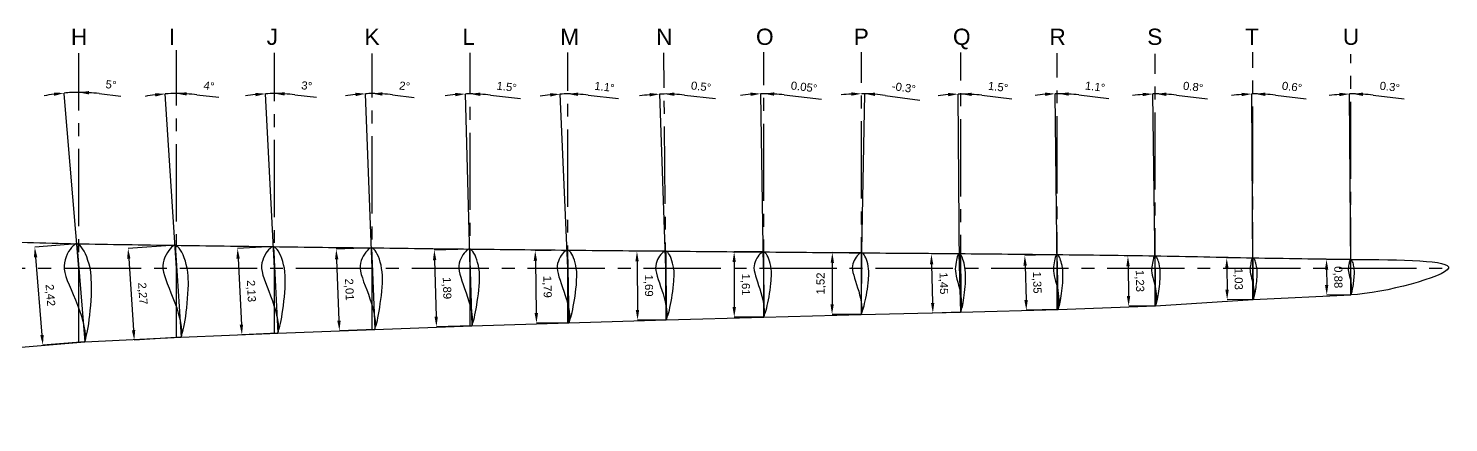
# Model space of a CAD drawing. Header units: millimetres. Extents: x -7 to 119, y -36 to 53.
# Drawn here: x 27.7 to 62.71, y -3.8 to 5.91 of the extents above; entities that cross this region are included whole.
import ezdxf

# ---------------------------------------------------------------- set-up
doc = ezdxf.new("R2010")
doc.units = ezdxf.units.MM
doc.linetypes.add('CENTER2', pattern=[28.575, 19.05, -3.175, 3.175, -3.175])
doc.layers.get('Defpoints').update_dxf_attribs({"true_color": 0xe71d36})
doc.layers.add('图层2', color=7, linetype='Continuous', true_color=0x791e94)
doc.layers.add('标注', color=7, linetype='Continuous', true_color=0x2ec4b6)
doc.styles.get("Standard").update_dxf_attribs({"font": 'arial.ttf'})
doc.dimstyles.new('ISO-25', dxfattribs={"dimtxt": 0.2, "dimasz": 0.25, "dimexe": 0, "dimexo": 0, "dimgap": 0.15, "dimtad": 1, "dimtxsty": 'Standard', "dimcen": 2.5, "dimadec": 0, "dimazin": 0, "dimtfac": 1, "dimtmove": 0, "dimatfit": 3, "dimfxl": 1, "dimarcsym": 0})

# ---------------------------------------------------------------- blocks, each defined once
blk = doc.blocks.new('*D52')
at = {"layer": 'Defpoints', "color": 0, "transparency": 16777216}
for p in [(28.891, 0.603), (28.055, -1.896), (29.09, -1.81)]:
    blk.add_point(p, dxfattribs=at)
at = {"layer": '图层2', "color": 0, "lineweight": -2, "transparency": 16777216}
for p, q in [((28.891, 0.603), (27.856, 0.518)), ((27.877, 0.269), (28.034, -1.646)), ((29.09, -1.81), (28.055, -1.896))]:
    blk.add_line(p, q, dxfattribs=at)
at = {"layer": '图层2', "color": 0, "transparency": 16777216}
for points in [[(27.918, 0.272), (27.835, 0.266), (27.856, 0.518)], [(28.076, -1.643), (27.993, -1.65), (28.055, -1.896)]]:
    blk.add_solid(points, dxfattribs=at)
at = {"layer": '图层2', "color": 0, "transparency": 16777216, "insert": (28.225, -0.667), "char_height": 0.2, "attachment_point": 5, "rotation": 274.7056}
blk.add_mtext('2,42', dxfattribs=at)
blk = doc.blocks.new('*D53')
at = {"layer": 'Defpoints', "color": 0, "transparency": 16777216}
for p in [(31.313, 0.566), (31.464, -1.697), (30.308, -1.775)]:
    blk.add_point(p, dxfattribs=at)
at = {"layer": '图层2', "color": 0, "lineweight": -2, "transparency": 16777216}
for p, q in [((31.313, 0.566), (30.157, 0.488)), ((30.173, 0.239), (30.291, -1.525)), ((31.464, -1.697), (30.308, -1.775))]:
    blk.add_line(p, q, dxfattribs=at)
at = {"layer": '图层2', "color": 0, "transparency": 16777216}
for points in [[(30.215, 0.241), (30.132, 0.236), (30.157, 0.488)], [(30.333, -1.523), (30.25, -1.528), (30.308, -1.775)]]:
    blk.add_solid(points, dxfattribs=at)
at = {"layer": '图层2', "color": 0, "transparency": 16777216, "insert": (30.502, -0.625), "char_height": 0.2, "attachment_point": 5, "rotation": 273.8294}
blk.add_mtext('2,27', dxfattribs=at)
blk = doc.blocks.new('*D54')
at = {"layer": 'Defpoints', "color": 0, "transparency": 16777216}
for p in [(33.74, 0.532), (32.962, -1.641), (33.846, -1.597)]:
    blk.add_point(p, dxfattribs=at)
at = {"layer": '图层2', "color": 0, "lineweight": -2, "transparency": 16777216}
for p, q in [((33.74, 0.532), (32.855, 0.488)), ((32.868, 0.238), (32.949, -1.391)), ((33.846, -1.597), (32.962, -1.641))]:
    blk.add_line(p, q, dxfattribs=at)
at = {"layer": '图层2', "color": 0, "transparency": 16777216}
for points in [[(32.909, 0.24), (32.826, 0.236), (32.855, 0.488)], [(32.991, -1.389), (32.907, -1.394), (32.962, -1.641)]]:
    blk.add_solid(points, dxfattribs=at)
at = {"layer": '图层2', "color": 0, "transparency": 16777216, "insert": (33.178, -0.563), "char_height": 0.2, "attachment_point": 5, "rotation": 272.864}
blk.add_mtext('2,13', dxfattribs=at)
blk = doc.blocks.new('*D55')
at = {"layer": 'Defpoints', "color": 0, "transparency": 16777216}
for p in [(36.157, 0.503), (35.365, -1.541), (36.235, -1.508)]:
    blk.add_point(p, dxfattribs=at)
at = {"layer": '图层2', "color": 0, "lineweight": -2, "transparency": 16777216}
for p, q in [((36.157, 0.503), (35.288, 0.469)), ((35.297, 0.219), (35.355, -1.292)), ((36.235, -1.508), (35.365, -1.541))]:
    blk.add_line(p, q, dxfattribs=at)
at = {"layer": '图层2', "color": 0, "transparency": 16777216}
for points in [[(35.339, 0.221), (35.256, 0.218), (35.288, 0.469)], [(35.397, -1.29), (35.314, -1.293), (35.365, -1.541)]]:
    blk.add_solid(points, dxfattribs=at)
at = {"layer": '图层2', "color": 0, "transparency": 16777216, "insert": (35.596, -0.526), "char_height": 0.2, "attachment_point": 5, "rotation": 272.2092}
blk.add_mtext('2,01', dxfattribs=at)
blk = doc.blocks.new('*D56')
at = {"layer": 'Defpoints', "color": 0, "transparency": 16777216}
for p in [(38.575, 0.473), (37.758, -1.443), (38.627, -1.419)]:
    blk.add_point(p, dxfattribs=at)
at = {"layer": '图层2', "color": 0, "lineweight": -2, "transparency": 16777216}
for p, q in [((38.575, 0.473), (37.705, 0.449)), ((37.712, 0.199), (37.751, -1.193)), ((38.627, -1.419), (37.758, -1.443))]:
    blk.add_line(p, q, dxfattribs=at)
at = {"layer": '图层2', "color": 0, "transparency": 16777216}
for points in [[(37.754, 0.2), (37.671, 0.198), (37.705, 0.449)], [(37.792, -1.192), (37.709, -1.194), (37.758, -1.443)]]:
    blk.add_solid(points, dxfattribs=at)
at = {"layer": '图层2', "color": 0, "transparency": 16777216, "insert": (38.002, -0.49), "char_height": 0.2, "attachment_point": 5, "rotation": 271.575}
blk.add_mtext('1,89', dxfattribs=at)
blk = doc.blocks.new('*D57')
at = {"layer": 'Defpoints', "color": 0, "transparency": 16777216}
for p in [(40.992, 0.447), (40.224, -1.356), (41.024, -1.342)]:
    blk.add_point(p, dxfattribs=at)
at = {"layer": '图层2', "color": 0, "lineweight": -2, "transparency": 16777216}
for p, q in [((40.992, 0.447), (40.192, 0.433)), ((40.197, 0.183), (40.219, -1.106)), ((41.024, -1.342), (40.224, -1.356))]:
    blk.add_line(p, q, dxfattribs=at)
at = {"layer": '图层2', "color": 0, "transparency": 16777216}
for points in [[(40.238, 0.184), (40.155, 0.182), (40.192, 0.433)], [(40.261, -1.106), (40.178, -1.107), (40.224, -1.356)]]:
    blk.add_solid(points, dxfattribs=at)
at = {"layer": '图层2', "color": 0, "transparency": 16777216, "insert": (40.478, -0.457), "char_height": 0.2, "attachment_point": 5, "rotation": 271.0123}
blk.add_mtext('1,79', dxfattribs=at)
blk = doc.blocks.new('*D58')
at = {"layer": 'Defpoints', "color": 0, "transparency": 16777216}
for p in [(43.408, 0.424), (42.715, -1.277), (43.423, -1.271)]:
    blk.add_point(p, dxfattribs=at)
at = {"layer": '图层2', "color": 0, "lineweight": -2, "transparency": 16777216}
for p, q in [((43.408, 0.424), (42.7, 0.417)), ((42.702, 0.167), (42.713, -1.028)), ((43.423, -1.271), (42.715, -1.277))]:
    blk.add_line(p, q, dxfattribs=at)
at = {"layer": '图层2', "color": 0, "transparency": 16777216}
for points in [[(42.744, 0.168), (42.661, 0.167), (42.7, 0.417)], [(42.755, -1.027), (42.671, -1.028), (42.715, -1.277)]]:
    blk.add_solid(points, dxfattribs=at)
at = {"layer": '图层2', "color": 0, "transparency": 16777216, "insert": (42.978, -0.428), "char_height": 0.2, "attachment_point": 5, "rotation": 270.5099}
blk.add_mtext('1,69', dxfattribs=at)
blk = doc.blocks.new('*D59')
at = {"layer": 'Defpoints', "color": 0, "transparency": 16777216}
for p in [(45.823, 0.402), (45.098, -1.206), (45.825, -1.205)]:
    blk.add_point(p, dxfattribs=at)
at = {"layer": '图层2', "color": 0, "lineweight": -2, "transparency": 16777216}
for p, q in [((45.823, 0.402), (45.096, 0.401)), ((45.097, 0.151), (45.098, -0.956)), ((45.825, -1.205), (45.098, -1.206))]:
    blk.add_line(p, q, dxfattribs=at)
at = {"layer": '图层2', "color": 0, "transparency": 16777216}
for points in [[(45.138, 0.151), (45.055, 0.151), (45.096, 0.401)], [(45.14, -0.956), (45.056, -0.956), (45.098, -1.206)]]:
    blk.add_solid(points, dxfattribs=at)
at = {"layer": '图层2', "color": 0, "transparency": 16777216, "insert": (45.367, -0.402), "char_height": 0.2, "attachment_point": 5, "rotation": 270.0587}
blk.add_mtext('1,61', dxfattribs=at)
blk = doc.blocks.new('*D60')
at = {"layer": 'Defpoints', "color": 0, "transparency": 16777216}
for p in [(48.235, 0.38), (47.509, -1.138), (48.228, -1.141)]:
    blk.add_point(p, dxfattribs=at)
at = {"layer": '图层2', "color": 0, "lineweight": -2, "transparency": 16777216}
for p, q in [((48.235, 0.38), (47.516, 0.384)), ((47.515, 0.134), (47.511, -0.888)), ((48.228, -1.141), (47.509, -1.138))]:
    blk.add_line(p, q, dxfattribs=at)
at = {"layer": '图层2', "color": 0, "transparency": 16777216}
for points in [[(47.474, 0.134), (47.557, 0.133), (47.516, 0.384)], [(47.469, -0.888), (47.552, -0.888), (47.509, -1.138)]]:
    blk.add_solid(points, dxfattribs=at)
at = {"layer": '图层2', "color": 0, "transparency": 16777216, "insert": (47.243, -0.376), "char_height": 0.2, "attachment_point": 5, "rotation": 89.7384}
blk.add_mtext('1,52', dxfattribs=at)
blk = doc.blocks.new('*D61')
at = {"layer": 'Defpoints', "color": 0, "transparency": 16777216}
for p in [(50.637, 0.362), (49.995, -1.104), (50.676, -1.086)]:
    blk.add_point(p, dxfattribs=at)
at = {"layer": '图层2', "color": 0, "lineweight": -2, "transparency": 16777216}
for p, q in [((50.637, 0.362), (49.957, 0.344)), ((49.963, 0.094), (49.988, -0.854)), ((50.676, -1.086), (49.995, -1.104))]:
    blk.add_line(p, q, dxfattribs=at)
at = {"layer": '图层2', "color": 0, "transparency": 16777216}
for points in [[(50.005, 0.095), (49.922, 0.093), (49.957, 0.344)], [(50.03, -0.853), (49.947, -0.855), (49.995, -1.104)]]:
    blk.add_solid(points, dxfattribs=at)
at = {"layer": '图层2', "color": 0, "transparency": 16777216, "insert": (50.246, -0.373), "char_height": 0.2, "attachment_point": 5, "rotation": 271.5216}
blk.add_mtext('1,45', dxfattribs=at)
blk = doc.blocks.new('*D62')
at = {"layer": 'Defpoints', "color": 0, "transparency": 16777216}
for p in [(53.048, 0.337), (52.298, -1.036), (53.084, -1.014)]:
    blk.add_point(p, dxfattribs=at)
at = {"layer": '图层2', "color": 0, "lineweight": -2, "transparency": 16777216}
for p, q in [((53.048, 0.337), (52.261, 0.316)), ((52.268, 0.066), (52.291, -0.786)), ((53.084, -1.014), (52.298, -1.036))]:
    blk.add_line(p, q, dxfattribs=at)
at = {"layer": '图层2', "color": 0, "transparency": 16777216}
for points in [[(52.309, 0.067), (52.226, 0.065), (52.261, 0.316)], [(52.333, -0.785), (52.249, -0.787), (52.298, -1.036)]]:
    blk.add_solid(points, dxfattribs=at)
at = {"layer": '图层2', "color": 0, "transparency": 16777216, "insert": (52.549, -0.353), "char_height": 0.2, "attachment_point": 5, "rotation": 271.5504}
blk.add_mtext('1,35', dxfattribs=at)
blk = doc.blocks.new('*D63')
at = {"layer": 'Defpoints', "color": 0, "transparency": 16777216}
for p in [(55.466, 0.308), (54.821, -0.934), (55.485, -0.924)]:
    blk.add_point(p, dxfattribs=at)
at = {"layer": '图层2', "color": 0, "lineweight": -2, "transparency": 16777216}
for p, q in [((55.466, 0.308), (54.802, 0.298)), ((54.806, 0.048), (54.817, -0.684)), ((55.485, -0.924), (54.821, -0.934))]:
    blk.add_line(p, q, dxfattribs=at)
at = {"layer": '图层2', "color": 0, "transparency": 16777216}
for points in [[(54.847, 0.048), (54.764, 0.047), (54.802, 0.298)], [(54.859, -0.684), (54.775, -0.685), (54.821, -0.934)]]:
    blk.add_solid(points, dxfattribs=at)
at = {"layer": '图层2', "color": 0, "transparency": 16777216, "insert": (55.082, -0.314), "char_height": 0.2, "attachment_point": 5, "rotation": 270.8864}
blk.add_mtext('1,23', dxfattribs=at)
blk = doc.blocks.new('*D64')
at = {"layer": 'Defpoints', "color": 0, "transparency": 16777216}
for p in [(57.88, 0.257), (57.249, -0.778), (57.89, -0.772)]:
    blk.add_point(p, dxfattribs=at)
at = {"layer": '图层2', "color": 0, "lineweight": -2, "transparency": 16777216}
for p, q in [((57.88, 0.257), (57.238, 0.25)), ((57.241, 0), (57.247, -0.528)), ((57.89, -0.772), (57.249, -0.778))]:
    blk.add_line(p, q, dxfattribs=at)
at = {"layer": '图层2', "color": 0, "transparency": 16777216}
for points in [[(57.283, 0.001), (57.199, 0), (57.238, 0.25)], [(57.288, -0.528), (57.205, -0.529), (57.249, -0.778)]]:
    blk.add_solid(points, dxfattribs=at)
at = {"layer": '图层2', "color": 0, "transparency": 16777216, "insert": (57.514, -0.261), "char_height": 0.2, "attachment_point": 5, "rotation": 270.6033}
blk.add_mtext('1,03', dxfattribs=at)
blk = doc.blocks.new('*D65')
at = {"layer": 'Defpoints', "color": 0, "transparency": 16777216}
for p in [(60.293, 0.219), (59.703, -0.661), (60.298, -0.657)]:
    blk.add_point(p, dxfattribs=at)
at = {"layer": '图层2', "color": 0, "lineweight": -2, "transparency": 16777216}
for p, q in [((60.293, 0.219), (59.698, 0.215)), ((59.699, -0.035), (59.702, -0.411)), ((60.298, -0.657), (59.703, -0.661))]:
    blk.add_line(p, q, dxfattribs=at)
at = {"layer": '图层2', "color": 0, "transparency": 16777216}
for points in [[(59.741, -0.034), (59.658, -0.035), (59.698, 0.215)], [(59.743, -0.41), (59.66, -0.411), (59.703, -0.661)]]:
    blk.add_solid(points, dxfattribs=at)
at = {"layer": '图层2', "color": 0, "transparency": 16777216, "insert": (59.971, -0.221), "char_height": 0.2, "attachment_point": 5, "rotation": 270.3425}
blk.add_mtext('0,88', dxfattribs=at)
blk = doc.blocks.new('*D74')
at = {"color": 0, "lineweight": -2, "transparency": 16777216}
for p, q in [((28.58, 4.301), (28.579, 4.318)), ((29.44, 4.305), (29.974, 4.243))]:
    blk.add_line(p, q, dxfattribs=at)
for start, end in [(98.1036, 101.4094), (90, 94.7978), (83.3857, 90), (83.3884, 86.6942)]:
    blk.add_arc((28.941, 0), 4.334, start, end, dxfattribs=at)
at = {"color": 0, "transparency": 16777216}
for points in [[(28.326, 4.332), (28.335, 4.249), (28.579, 4.318)], [(29.19, 4.285), (29.192, 4.368), (28.941, 4.334)]]:
    blk.add_solid(points, dxfattribs=at)
at = {"layer": 'Defpoints', "color": 0, "transparency": 16777216}
for p in [(28.941, 5.301), (28.58, 4.301), (28.699, 4.327), (28.941, 0), (28.941, -1.823)]:
    blk.add_point(p, dxfattribs=at)
at = {"color": 0, "transparency": 16777216, "insert": (29.736, 4.524), "char_height": 0.2, "attachment_point": 5, "rotation": 353.3857}
blk.add_mtext('5°', dxfattribs=at)
blk = doc.blocks.new('*D75')
at = {"color": 0, "lineweight": -2, "transparency": 16777216}
blk.add_line((31.852, 4.277), (32.393, 4.214), dxfattribs=at)
for start, end in [(97.0805, 100.4076), (90, 93.7535), (83.3431, 90), (83.3459, 86.673)]:
    blk.add_arc((31.353, 0), 4.306, start, end, dxfattribs=at)
at = {"color": 0, "transparency": 16777216}
for points in [[(30.818, 4.315), (30.826, 4.232), (31.071, 4.297)], [(31.602, 4.257), (31.604, 4.34), (31.353, 4.306)]]:
    blk.add_solid(points, dxfattribs=at)
at = {"layer": 'Defpoints', "color": 0, "transparency": 16777216}
for p in [(31.353, 5.301), (31.071, 4.301), (31.165, 4.302), (31.353, 0), (31.353, -1.703)]:
    blk.add_point(p, dxfattribs=at)
at = {"color": 0, "transparency": 16777216, "insert": (32.152, 4.494), "char_height": 0.2, "attachment_point": 5, "rotation": 353.3431}
blk.add_mtext('4°', dxfattribs=at)
blk = doc.blocks.new('*D76')
at = {"color": 0, "lineweight": -2, "transparency": 16777216}
blk.add_line((34.264, 4.277), (34.797, 4.215), dxfattribs=at)
for start, end in [(96.2559, 99.5825), (90, 92.9293), (83.3439, 90), (83.3467, 86.6734)]:
    blk.add_arc((33.765, 0), 4.306, start, end, dxfattribs=at)
at = {"color": 0, "transparency": 16777216}
for points in [[(33.292, 4.322), (33.299, 4.239), (33.545, 4.301)], [(34.013, 4.258), (34.016, 4.341), (33.765, 4.306)]]:
    blk.add_solid(points, dxfattribs=at)
at = {"layer": 'Defpoints', "color": 0, "transparency": 16777216}
for p in [(33.765, 5.313), (33.545, 4.301), (33.618, 4.304), (33.765, 0), (33.765, -1.6)]:
    blk.add_point(p, dxfattribs=at)
at = {"color": 0, "transparency": 16777216, "insert": (34.56, 4.497), "char_height": 0.2, "attachment_point": 5, "rotation": 353.3439}
blk.add_mtext('3°', dxfattribs=at)
blk = doc.blocks.new('*D77')
at = {"color": 0, "lineweight": -2, "transparency": 16777216}
blk.add_line((36.676, 4.275), (37.212, 4.212), dxfattribs=at)
for start, end in [(95.5377, 98.8662), (90, 92.2092), (83.3402, 90), (83.343, 86.6715)]:
    blk.add_arc((36.176, 0), 4.304, start, end, dxfattribs=at)
at = {"color": 0, "transparency": 16777216}
for points in [[(35.758, 4.326), (35.764, 4.242), (36.01, 4.301)], [(36.425, 4.255), (36.428, 4.338), (36.176, 4.304)]]:
    blk.add_solid(points, dxfattribs=at)
at = {"layer": 'Defpoints', "color": 0, "transparency": 16777216}
for p in [(36.176, 5.297), (36.01, 4.301), (36.066, 4.303), (36.176, 0), (36.176, -1.51)]:
    blk.add_point(p, dxfattribs=at)
at = {"color": 0, "transparency": 16777216, "insert": (36.973, 4.492), "char_height": 0.2, "attachment_point": 5, "rotation": 353.3402}
blk.add_mtext('2°', dxfattribs=at)
blk = doc.blocks.new('*D78')
at = {"color": 0, "lineweight": -2, "transparency": 16777216}
blk.add_line((39.087, 4.267), (39.83, 4.18), dxfattribs=at)
for start, end in [(94.9095, 98.2441), (90, 91.575), (83.328, 90), (83.3308, 86.6654)]:
    blk.add_arc((38.588, 0), 4.296, start, end, dxfattribs=at)
at = {"color": 0, "transparency": 16777216}
for points in [[(38.218, 4.322), (38.223, 4.239), (38.47, 4.295)], [(38.837, 4.247), (38.839, 4.331), (38.588, 4.296)]]:
    blk.add_solid(points, dxfattribs=at)
at = {"layer": 'Defpoints', "color": 0, "transparency": 16777216}
for p in [(38.588, 5.313), (38.47, 4.301), (38.509, 4.295), (38.588, 0), (38.588, -1.421)]:
    blk.add_point(p, dxfattribs=at)
at = {"color": 0, "transparency": 16777216, "insert": (39.488, 4.474), "char_height": 0.2, "attachment_point": 5, "rotation": 353.328}
blk.add_mtext('1.5{\\H0.95833x;°}', dxfattribs=at)
blk = doc.blocks.new('*D79')
at = {"color": 0, "lineweight": -2, "transparency": 16777216}
blk.add_line((41.499, 4.267), (42.241, 4.18), dxfattribs=at)
for start, end in [(95.8825, 99.2176), (90, 92.5475), (83.3271, 90), (83.3299, 86.665)]:
    blk.add_arc((41, 0), 4.296, start, end, dxfattribs=at)
at = {"color": 0, "transparency": 16777216}
for points in [[(40.557, 4.315), (40.563, 4.231), (40.809, 4.291)], [(41.249, 4.247), (41.251, 4.33), (41, 4.296)]]:
    blk.add_solid(points, dxfattribs=at)
at = {"layer": 'Defpoints', "color": 0, "transparency": 16777216}
for p in [(41, 5.321), (40.809, 4.301), (40.873, 4.294), (41, 0), (41, -1.343)]:
    blk.add_point(p, dxfattribs=at)
at = {"color": 0, "transparency": 16777216, "insert": (41.899, 4.472), "char_height": 0.2, "attachment_point": 5, "rotation": 353.3271}
blk.add_mtext('1.1{\\H0.95833x;°}', dxfattribs=at)
blk = doc.blocks.new('*D80')
at = {"color": 0, "lineweight": -2, "transparency": 16777216}
blk.add_line((43.872, 4.27), (44.634, 4.188), dxfattribs=at)
for start, end in [(95.3347, 98.6762), (90.519, 91.9932), (83.8331, 90.519), (83.836, 87.1775)]:
    blk.add_arc((43.411, 0.008), 4.287, start, end, dxfattribs=at)
at = {"color": 0, "transparency": 16777216}
for points in [[(43.01, 4.318), (43.015, 4.235), (43.262, 4.292)], [(43.622, 4.248), (43.623, 4.332), (43.373, 4.295)]]:
    blk.add_solid(points, dxfattribs=at)
at = {"layer": 'Defpoints', "color": 0, "transparency": 16777216}
for p in [(43.363, 5.313), (43.262, 4.301), (43.299, 4.294), (43.412, 0), (43.423, -1.271)]:
    blk.add_point(p, dxfattribs=at)
at = {"color": 0, "transparency": 16777216, "insert": (44.28, 4.48), "char_height": 0.2, "width": 0.44728, "attachment_point": 5, "rotation": 353.8331}
blk.add_mtext('0.5{\\H0.95833x;°}', dxfattribs=at)
blk = doc.blocks.new('*D83')
at = {"color": 0, "lineweight": -2, "transparency": 16777216}
blk.add_line((48.816, 4.262), (49.67, 4.146), dxfattribs=at)
for start, end in [(93.3305, 96.661), (88.8991, 90), (82.2353, 88.8991), (82.2381, 85.5686)]:
    blk.add_arc((48.235, 0), 4.301, start, end, dxfattribs=at)
at = {"color": 0, "transparency": 16777216}
for points in [[(47.984, 4.336), (47.987, 4.253), (48.235, 4.301)], [(48.566, 4.247), (48.57, 4.33), (48.318, 4.301)]]:
    blk.add_solid(points, dxfattribs=at)
at = {"layer": 'Defpoints', "color": 0, "transparency": 16777216}
for p in [(48.235, 5.33), (48.263, 4.301), (48.318, 4.301), (48.235, 0), (48.235, -1.141)]:
    blk.add_point(p, dxfattribs=at)
at = {"color": 0, "transparency": 16777216, "insert": (49.277, 4.454), "char_height": 0.2, "attachment_point": 5, "rotation": 352.2353}
blk.add_mtext('-0.3{\\H0.95833x;°}', dxfattribs=at)
blk = doc.blocks.new('*D84')
at = {"color": 0, "lineweight": -2, "transparency": 16777216}
blk.add_line((46.331, 4.272), (47.247, 4.165), dxfattribs=at)
for start, end in [(94.4314, 97.7619), (90, 91.1009), (83.3362, 90), (83.339, 86.6695)]:
    blk.add_arc((45.832, 0), 4.301, start, end, dxfattribs=at)
at = {"color": 0, "transparency": 16777216}
for points in [[(45.498, 4.33), (45.502, 4.247), (45.75, 4.301)], [(46.081, 4.253), (46.083, 4.336), (45.832, 4.301)]]:
    blk.add_solid(points, dxfattribs=at)
at = {"layer": 'Defpoints', "color": 0, "transparency": 16777216}
for p in [(45.832, 5.431), (45.75, 4.301), (45.777, 4.301), (45.832, 0), (45.832, -1.141)]:
    blk.add_point(p, dxfattribs=at)
at = {"color": 0, "transparency": 16777216, "insert": (46.818, 4.469), "char_height": 0.2, "attachment_point": 5, "rotation": 353.3362}
blk.add_mtext('0.05{\\H0.95833x;°}', dxfattribs=at)
blk = doc.blocks.new('*D85')
at = {"color": 0, "lineweight": -2, "transparency": 16777216}
blk.add_line((51.201, 4.264), (51.944, 4.178), dxfattribs=at)
for start, end in [(94.4314, 97.7619), (90, 91.1009), (83.3362, 90), (83.339, 86.6695)]:
    blk.add_arc((50.702, -0.008), 4.301, start, end, dxfattribs=at)
at = {"color": 0, "transparency": 16777216}
for points in [[(50.368, 4.322), (50.372, 4.239), (50.62, 4.293)], [(50.951, 4.245), (50.953, 4.328), (50.702, 4.293)]]:
    blk.add_solid(points, dxfattribs=at)
at = {"layer": 'Defpoints', "color": 0, "transparency": 16777216}
for p in [(50.702, 5.423), (50.62, 4.293), (50.647, 4.293), (50.702, -0.008), (50.702, -1.149)]:
    blk.add_point(p, dxfattribs=at)
at = {"color": 0, "transparency": 16777216, "insert": (51.602, 4.471), "char_height": 0.2, "attachment_point": 5, "rotation": 353.3362}
blk.add_mtext('1.5{\\H0.95833x;°}', dxfattribs=at)
blk = doc.blocks.new('*D86')
at = {"color": 0, "lineweight": -2, "transparency": 16777216}
blk.add_line((53.593, 4.273), (54.335, 4.186), dxfattribs=at)
for start, end in [(94.4314, 97.7619), (90, 91.1009), (83.3362, 90), (83.339, 86.6695)]:
    blk.add_arc((53.093, 0), 4.301, start, end, dxfattribs=at)
at = {"color": 0, "transparency": 16777216}
for points in [[(52.759, 4.33), (52.763, 4.247), (53.011, 4.301)], [(53.342, 4.253), (53.344, 4.336), (53.093, 4.302)]]:
    blk.add_solid(points, dxfattribs=at)
at = {"layer": 'Defpoints', "color": 0, "transparency": 16777216}
for p in [(53.093, 5.431), (53.011, 4.301), (53.038, 4.301), (53.093, 0), (53.093, -1.141)]:
    blk.add_point(p, dxfattribs=at)
at = {"color": 0, "transparency": 16777216, "insert": (53.993, 4.478), "char_height": 0.2, "attachment_point": 5, "rotation": 353.3362}
blk.add_mtext('1.1{\\H0.95833x;°}', dxfattribs=at)
blk = doc.blocks.new('*D87')
at = {"color": 0, "lineweight": -2, "transparency": 16777216}
blk.add_line((55.999, 4.267), (56.76, 4.178), dxfattribs=at)
for start, end in [(94.4314, 97.7619), (90, 91.1009), (83.3362, 90), (83.339, 86.6695)]:
    blk.add_arc((55.5, -0.005), 4.301, start, end, dxfattribs=at)
at = {"color": 0, "transparency": 16777216}
for points in [[(55.166, 4.325), (55.17, 4.242), (55.418, 4.295)], [(55.749, 4.247), (55.751, 4.331), (55.5, 4.296)]]:
    blk.add_solid(points, dxfattribs=at)
at = {"layer": 'Defpoints', "color": 0, "transparency": 16777216}
for p in [(55.5, 5.426), (55.418, 4.295), (55.445, 4.296), (55.5, -0.005), (55.5, -1.147)]:
    blk.add_point(p, dxfattribs=at)
at = {"color": 0, "transparency": 16777216, "insert": (56.409, 4.473), "char_height": 0.2, "attachment_point": 5, "rotation": 353.3362}
blk.add_mtext('0.8{\\H0.95833x;°}', dxfattribs=at)
blk = doc.blocks.new('*D88')
at = {"color": 0, "lineweight": -2, "transparency": 16777216}
blk.add_line((58.438, 4.267), (59.198, 4.178), dxfattribs=at)
for start, end in [(94.4314, 97.7619), (90, 91.1009), (83.3362, 90), (83.339, 86.6695)]:
    blk.add_arc((57.938, -0.005), 4.301, start, end, dxfattribs=at)
at = {"color": 0, "transparency": 16777216}
for points in [[(57.604, 4.325), (57.608, 4.242), (57.856, 4.295)], [(58.187, 4.247), (58.19, 4.331), (57.938, 4.296)]]:
    blk.add_solid(points, dxfattribs=at)
at = {"layer": 'Defpoints', "color": 0, "transparency": 16777216}
for p in [(57.938, 5.426), (57.856, 4.295), (57.883, 4.296), (57.938, -0.005), (57.938, -1.147)]:
    blk.add_point(p, dxfattribs=at)
at = {"color": 0, "transparency": 16777216, "insert": (58.847, 4.473), "char_height": 0.2, "width": 0.36398, "attachment_point": 5, "rotation": 353.3362}
blk.add_mtext('0.6{\\H0.95833x;°}', dxfattribs=at)
blk = doc.blocks.new('*D89')
at = {"color": 0, "lineweight": -2, "transparency": 16777216}
blk.add_line((60.848, 4.267), (61.608, 4.178), dxfattribs=at)
for start, end in [(94.4314, 97.7619), (90, 91.1009), (83.3362, 90), (83.339, 86.6695)]:
    blk.add_arc((60.348, -0.005), 4.301, start, end, dxfattribs=at)
at = {"color": 0, "transparency": 16777216}
for points in [[(60.014, 4.325), (60.018, 4.242), (60.266, 4.295)], [(60.597, 4.247), (60.599, 4.331), (60.348, 4.296)]]:
    blk.add_solid(points, dxfattribs=at)
at = {"layer": 'Defpoints', "color": 0, "transparency": 16777216}
for p in [(60.348, 5.426), (60.266, 4.295), (60.293, 4.296), (60.348, -0.005), (60.348, -1.147)]:
    blk.add_point(p, dxfattribs=at)
at = {"color": 0, "transparency": 16777216, "insert": (61.257, 4.473), "char_height": 0.2, "attachment_point": 5, "rotation": 353.3362}
blk.add_mtext('0.3{\\H0.95833x;°}', dxfattribs=at)

msp = doc.modelspace()

# ---------------------------------------------------------------- linework, layer by layer
for p, q in [((28.941, 0), (28.58, 4.301)), ((31.353, 0), (31.071, 4.301)), ((33.765, 0), (33.545, 4.301)), ((36.176, 0), (36.01, 4.301)), ((38.588, 0), (38.47, 4.301)), ((41, 0), (40.809, 4.301)), ((43.412, 0), (43.262, 4.301)), ((45.823, 0), (45.75, 4.301)), ((48.235, 0), (48.318, 4.301)), ((50.647, 0), (50.62, 4.293)), ((53.059, 0), (53.011, 4.301)), ((55.47, 0), (55.418, 4.295)), ((57.882, 0), (57.856, 4.295)), ((60.294, 0), (60.266, 4.295))]:
    msp.add_line(p, q)
at = {"linetype": 'CENTER2', "ltscale": 0.1}
msp.add_line((0, 0), (62.706, 0), dxfattribs=at)
for points in [[(28.891, 0.603), (29.09, -1.81), (29.092, -1.801), (29.099, -1.774), (29.111, -1.733), (29.127, -1.68), (29.143, -1.617), (29.159, -1.544), (29.173, -1.461), (29.187, -1.367), (29.2, -1.264), (29.212, -1.154), (29.224, -1.038), (29.235, -0.918), (29.244, -0.795), (29.251, -0.672), (29.256, -0.549), (29.258, -0.428), (29.25, -0.2), (29.237, -0.095), (29.218, 0.006), (29.195, 0.103), (29.168, 0.194), (29.138, 0.278), (29.105, 0.354), (29.071, 0.422), (29.036, 0.48), (29.001, 0.528), (28.966, 0.565), (28.932, 0.591), (28.911, 0.601), (28.903, 0.603), (28.901, 0.603), (28.891, 0.603), (28.888, 0.603), (28.881, 0.602), (28.87, 0.598), (28.835, 0.58), (28.799, 0.551), (28.762, 0.512), (28.725, 0.465), (28.69, 0.41), (28.657, 0.349), (28.628, 0.282), (28.604, 0.211), (28.587, 0.137), (28.579, 0.06), (28.582, -0.02), (28.597, -0.106), (28.623, -0.2), (28.658, -0.301), (28.701, -0.41), (28.75, -0.526), (28.803, -0.649), (28.857, -0.777), (28.911, -0.91), (28.96, -1.044), (29.005, -1.178), (29.041, -1.308), (29.069, -1.43), (29.088, -1.54), (29.098, -1.636), (29.1, -1.713), (29.097, -1.769), (29.092, -1.801), (29.09, -1.81)], [(31.316, 0.566), (31.464, -1.697), (31.466, -1.689), (31.473, -1.663), (31.485, -1.625), (31.5, -1.576), (31.517, -1.517), (31.533, -1.449), (31.547, -1.371), (31.562, -1.283), (31.576, -1.187), (31.589, -1.084), (31.602, -0.976), (31.614, -0.864), (31.624, -0.749), (31.633, -0.634), (31.639, -0.519), (31.642, -0.406), (31.639, -0.192), (31.629, -0.093), (31.613, 0.002), (31.592, 0.092), (31.568, 0.178), (31.541, 0.257), (31.512, 0.329), (31.481, 0.393), (31.449, 0.448), (31.417, 0.493), (31.385, 0.529), (31.353, 0.553), (31.334, 0.563), (31.327, 0.565), (31.324, 0.565), (31.316, 0.566), (31.313, 0.566), (31.305, 0.564), (31.296, 0.561), (31.263, 0.545), (31.228, 0.518), (31.193, 0.482), (31.158, 0.439), (31.124, 0.388), (31.092, 0.331), (31.064, 0.269), (31.041, 0.203), (31.024, 0.134), (31.014, 0.062), (31.016, -0.013), (31.029, -0.094), (31.052, -0.182), (31.084, -0.278), (31.122, -0.38), (31.166, -0.49), (31.214, -0.606), (31.262, -0.727), (31.31, -0.852), (31.355, -0.978), (31.394, -1.104), (31.426, -1.226), (31.451, -1.341), (31.467, -1.444), (31.474, -1.534), (31.475, -1.607), (31.471, -1.659), (31.466, -1.688), (31.464, -1.697)], [(33.737, 0.532), (33.846, -1.597), (33.848, -1.589), (33.855, -1.565), (33.867, -1.529), (33.882, -1.483), (33.898, -1.428), (33.914, -1.365), (33.929, -1.291), (33.943, -1.209), (33.958, -1.119), (33.972, -1.022), (33.985, -0.921), (33.998, -0.815), (34.009, -0.708), (34.019, -0.599), (34.026, -0.491), (34.031, -0.386), (34.031, -0.185), (34.023, -0.091), (34.009, -0.002), (33.991, 0.084), (33.969, 0.164), (33.945, 0.239), (33.919, 0.307), (33.89, 0.367), (33.861, 0.42), (33.831, 0.463), (33.802, 0.497), (33.773, 0.52), (33.754, 0.529), (33.748, 0.531), (33.746, 0.532), (33.737, 0.532), (33.735, 0.532), (33.728, 0.531), (33.718, 0.528), (33.687, 0.513), (33.655, 0.488), (33.621, 0.455), (33.587, 0.415), (33.555, 0.368), (33.524, 0.315), (33.497, 0.257), (33.474, 0.195), (33.457, 0.13), (33.447, 0.063), (33.448, -0.007), (33.459, -0.084), (33.479, -0.167), (33.508, -0.257), (33.543, -0.354), (33.582, -0.458), (33.625, -0.567), (33.67, -0.682), (33.713, -0.8), (33.753, -0.919), (33.788, -1.038), (33.817, -1.153), (33.838, -1.261), (33.852, -1.359), (33.858, -1.444), (33.858, -1.512), (33.853, -1.561), (33.848, -1.588), (33.846, -1.597)], [(36.157, 0.503), (36.235, -1.508), (36.237, -1.5), (36.243, -1.478), (36.255, -1.444), (36.27, -1.401), (36.286, -1.349), (36.301, -1.29), (36.316, -1.221), (36.331, -1.143), (36.345, -1.058), (36.36, -0.967), (36.374, -0.871), (36.387, -0.772), (36.399, -0.671), (36.409, -0.569), (36.418, -0.467), (36.424, -0.367), (36.425, -0.177), (36.419, -0.089), (36.407, -0.005), (36.391, 0.076), (36.372, 0.152), (36.35, 0.223), (36.325, 0.288), (36.3, 0.345), (36.272, 0.395), (36.245, 0.436), (36.217, 0.468), (36.19, 0.491), (36.173, 0.5), (36.167, 0.502), (36.165, 0.502), (36.157, 0.503), (36.154, 0.502), (36.148, 0.501), (36.139, 0.499), (36.11, 0.485), (36.078, 0.462), (36.046, 0.431), (36.014, 0.394), (35.983, 0.349), (35.953, 0.3), (35.927, 0.246), (35.904, 0.188), (35.888, 0.127), (35.878, 0.063), (35.877, -0.003), (35.887, -0.076), (35.905, -0.155), (35.931, -0.24), (35.963, -0.332), (35.999, -0.43), (36.038, -0.534), (36.079, -0.642), (36.118, -0.754), (36.155, -0.867), (36.187, -0.98), (36.212, -1.089), (36.231, -1.191), (36.243, -1.284), (36.247, -1.363), (36.247, -1.428), (36.242, -1.474), (36.236, -1.5), (36.235, -1.508)], [(38.575, 0.473), (38.627, -1.419), (38.629, -1.412), (38.636, -1.391), (38.647, -1.359), (38.661, -1.319), (38.677, -1.271), (38.692, -1.215), (38.707, -1.15), (38.722, -1.077), (38.736, -0.997), (38.751, -0.912), (38.765, -0.822), (38.778, -0.729), (38.79, -0.633), (38.801, -0.537), (38.81, -0.442), (38.817, -0.348), (38.82, -0.169), (38.815, -0.087), (38.805, -0.007), (38.791, 0.069), (38.773, 0.141), (38.753, 0.208), (38.731, 0.269), (38.708, 0.323), (38.683, 0.37), (38.657, 0.41), (38.631, 0.44), (38.606, 0.462), (38.59, 0.47), (38.584, 0.472), (38.582, 0.472), (38.575, 0.473), (38.573, 0.473), (38.567, 0.472), (38.558, 0.47), (38.53, 0.457), (38.501, 0.436), (38.47, 0.407), (38.44, 0.372), (38.41, 0.331), (38.381, 0.284), (38.356, 0.234), (38.334, 0.179), (38.318, 0.122), (38.308, 0.062), (38.307, 0), (38.315, -0.068), (38.332, -0.143), (38.355, -0.223), (38.384, -0.31), (38.417, -0.403), (38.453, -0.501), (38.49, -0.603), (38.525, -0.709), (38.559, -0.816), (38.587, -0.922), (38.611, -1.025), (38.627, -1.121), (38.637, -1.208), (38.641, -1.283), (38.639, -1.344), (38.634, -1.387), (38.629, -1.412), (38.627, -1.419)], [(40.992, 0.447), (41.024, -1.342), (41.026, -1.335), (41.032, -1.316), (41.043, -1.286), (41.057, -1.248), (41.072, -1.202), (41.087, -1.149), (41.101, -1.088), (41.116, -1.02), (41.131, -0.944), (41.145, -0.864), (41.159, -0.779), (41.173, -0.691), (41.185, -0.601), (41.196, -0.51), (41.206, -0.42), (41.213, -0.331), (41.218, -0.162), (41.214, -0.084), (41.205, -0.008), (41.192, 0.064), (41.176, 0.132), (41.158, 0.195), (41.138, 0.253), (41.116, 0.305), (41.093, 0.349), (41.069, 0.387), (41.045, 0.416), (41.021, 0.436), (41.006, 0.445), (41, 0.446), (40.999, 0.447), (40.992, 0.447), (40.99, 0.447), (40.984, 0.447), (40.976, 0.445), (40.95, 0.433), (40.921, 0.413), (40.892, 0.386), (40.863, 0.353), (40.834, 0.314), (40.807, 0.271), (40.783, 0.223), (40.762, 0.172), (40.745, 0.118), (40.735, 0.061), (40.734, 0.003), (40.741, -0.062), (40.756, -0.132), (40.777, -0.209), (40.804, -0.291), (40.834, -0.379), (40.867, -0.472), (40.901, -0.569), (40.934, -0.67), (40.964, -0.771), (40.991, -0.872), (41.012, -0.969), (41.026, -1.061), (41.035, -1.143), (41.038, -1.214), (41.036, -1.271), (41.03, -1.312), (41.025, -1.335), (41.024, -1.342)], [(43.408, 0.424), (43.423, -1.271), (43.425, -1.265), (43.431, -1.246), (43.442, -1.218), (43.455, -1.182), (43.47, -1.139), (43.485, -1.089), (43.499, -1.031), (43.513, -0.966), (43.528, -0.895), (43.542, -0.819), (43.556, -0.739), (43.57, -0.655), (43.582, -0.57), (43.594, -0.485), (43.603, -0.399), (43.611, -0.315), (43.617, -0.155), (43.614, -0.081), (43.606, -0.01), (43.594, 0.059), (43.58, 0.124), (43.563, 0.184), (43.544, 0.239), (43.524, 0.288), (43.502, 0.33), (43.48, 0.366), (43.458, 0.393), (43.435, 0.413), (43.421, 0.421), (43.416, 0.423), (43.414, 0.423), (43.408, 0.424), (43.406, 0.424), (43.4, 0.423), (43.393, 0.421), (43.368, 0.41), (43.341, 0.392), (43.313, 0.367), (43.285, 0.336), (43.257, 0.299), (43.231, 0.258), (43.208, 0.213), (43.187, 0.165), (43.172, 0.114), (43.162, 0.06), (43.16, 0.005), (43.166, -0.057), (43.18, -0.123), (43.199, -0.196), (43.223, -0.274), (43.252, -0.358), (43.282, -0.446), (43.313, -0.538), (43.344, -0.634), (43.372, -0.73), (43.396, -0.825), (43.415, -0.918), (43.428, -1.004), (43.435, -1.083), (43.437, -1.15), (43.435, -1.204), (43.43, -1.243), (43.425, -1.264), (43.423, -1.271)], [(45.823, 0.402), (45.825, -1.205), (45.826, -1.199), (45.832, -1.182), (45.843, -1.155), (45.856, -1.121), (45.87, -1.08), (45.884, -1.033), (45.898, -0.978), (45.912, -0.917), (45.927, -0.85), (45.941, -0.777), (45.955, -0.701), (45.968, -0.623), (45.981, -0.542), (45.992, -0.461), (46.002, -0.38), (46.01, -0.3), (46.017, -0.149), (46.014, -0.079), (46.007, -0.011), (45.997, 0.054), (45.984, 0.116), (45.968, 0.173), (45.951, 0.225), (45.932, 0.272), (45.912, 0.312), (45.891, 0.346), (45.87, 0.373), (45.849, 0.391), (45.836, 0.399), (45.831, 0.401), (45.829, 0.401), (45.823, 0.402), (45.821, 0.402), (45.816, 0.401), (45.809, 0.399), (45.785, 0.389), (45.759, 0.372), (45.732, 0.348), (45.706, 0.319), (45.679, 0.285), (45.654, 0.246), (45.632, 0.203), (45.612, 0.158), (45.597, 0.11), (45.587, 0.059), (45.585, 0.006), (45.59, -0.052), (45.602, -0.115), (45.62, -0.184), (45.643, -0.258), (45.669, -0.338), (45.697, -0.422), (45.726, -0.51), (45.754, -0.6), (45.78, -0.692), (45.802, -0.782), (45.819, -0.87), (45.831, -0.952), (45.838, -1.027), (45.839, -1.09), (45.837, -1.142), (45.831, -1.178), (45.826, -1.199), (45.825, -1.205)], [(48.238, 0.38), (48.228, -1.141), (48.23, -1.136), (48.236, -1.119), (48.246, -1.094), (48.258, -1.062), (48.272, -1.024), (48.286, -0.979), (48.3, -0.927), (48.313, -0.869), (48.327, -0.805), (48.341, -0.737), (48.355, -0.665), (48.368, -0.591), (48.381, -0.514), (48.392, -0.438), (48.402, -0.361), (48.41, -0.286), (48.417, -0.142), (48.415, -0.076), (48.409, -0.011), (48.4, 0.05), (48.388, 0.109), (48.374, 0.163), (48.357, 0.212), (48.34, 0.257), (48.321, 0.295), (48.302, 0.327), (48.282, 0.352), (48.262, 0.37), (48.249, 0.378), (48.245, 0.379), (48.243, 0.38), (48.238, 0.38), (48.236, 0.38), (48.231, 0.38), (48.224, 0.378), (48.201, 0.369), (48.177, 0.353), (48.151, 0.33), (48.126, 0.303), (48.101, 0.271), (48.077, 0.234), (48.055, 0.194), (48.036, 0.151), (48.021, 0.105), (48.012, 0.058), (48.009, 0.008), (48.014, -0.048), (48.025, -0.108), (48.042, -0.173), (48.062, -0.243), (48.087, -0.319), (48.113, -0.399), (48.14, -0.482), (48.166, -0.568), (48.189, -0.655), (48.21, -0.741), (48.226, -0.824), (48.236, -0.902), (48.242, -0.972), (48.243, -1.033), (48.24, -1.081), (48.235, -1.116), (48.23, -1.135), (48.228, -1.141)], [(50.637, 0.362), (50.676, -1.086), (50.677, -1.081), (50.682, -1.066), (50.69, -1.045), (50.7, -1.016), (50.711, -0.983), (50.721, -0.944), (50.731, -0.898), (50.74, -0.846), (50.75, -0.79), (50.759, -0.728), (50.768, -0.663), (50.776, -0.595), (50.784, -0.525), (50.79, -0.454), (50.795, -0.382), (50.799, -0.311), (50.801, -0.241), (50.801, -0.173), (50.799, -0.107), (50.794, -0.045), (50.786, 0.015), (50.776, 0.071), (50.764, 0.124), (50.751, 0.173), (50.737, 0.217), (50.722, 0.256), (50.706, 0.289), (50.69, 0.316), (50.674, 0.337), (50.659, 0.352), (50.645, 0.36), (50.641, 0.362), (50.637, 0.362), (50.635, 0.362), (50.634, 0.361), (50.633, 0.361), (50.63, 0.359), (50.624, 0.352), (50.614, 0.335), (50.604, 0.31), (50.595, 0.279), (50.586, 0.24), (50.577, 0.196), (50.569, 0.146), (50.56, 0.091), (50.552, 0.037), (50.547, -0.017), (50.549, -0.073), (50.557, -0.133), (50.571, -0.197), (50.589, -0.266), (50.608, -0.341), (50.628, -0.42), (50.647, -0.501), (50.664, -0.584), (50.678, -0.666), (50.688, -0.745), (50.694, -0.82), (50.697, -0.889), (50.695, -0.949), (50.691, -0.999), (50.685, -1.038), (50.68, -1.065), (50.677, -1.08), (50.676, -1.086)], [(53.052, 0.338), (53.08, -1.015), (53.081, -1.01), (53.086, -0.997), (53.093, -0.976), (53.102, -0.95), (53.113, -0.919), (53.123, -0.882), (53.132, -0.84), (53.141, -0.791), (53.151, -0.738), (53.159, -0.681), (53.168, -0.62), (53.176, -0.557), (53.183, -0.492), (53.19, -0.425), (53.195, -0.358), (53.199, -0.291), (53.202, -0.226), (53.202, -0.162), (53.201, -0.101), (53.196, -0.043), (53.189, 0.013), (53.18, 0.066), (53.169, 0.115), (53.157, 0.161), (53.144, 0.202), (53.13, 0.239), (53.115, 0.27), (53.101, 0.295), (53.086, 0.315), (53.072, 0.329), (53.059, 0.337), (53.055, 0.338), (53.052, 0.338), (53.05, 0.338), (53.049, 0.338), (53.048, 0.337), (53.045, 0.335), (53.039, 0.329), (53.03, 0.313), (53.02, 0.29), (53.011, 0.261), (53.003, 0.225), (52.995, 0.183), (52.987, 0.137), (52.978, 0.086), (52.97, 0.035), (52.965, -0.016), (52.967, -0.068), (52.974, -0.123), (52.987, -0.184), (53.003, -0.249), (53.021, -0.318), (53.039, -0.392), (53.056, -0.468), (53.071, -0.546), (53.084, -0.622), (53.093, -0.696), (53.098, -0.766), (53.1, -0.831), (53.099, -0.887), (53.094, -0.934), (53.089, -0.97), (53.084, -0.995), (53.081, -1.01), (53.08, -1.015)], [(55.466, 0.308), (55.485, -0.924), (55.486, -0.92), (55.49, -0.908), (55.497, -0.889), (55.506, -0.865), (55.515, -0.837), (55.524, -0.804), (55.533, -0.765), (55.542, -0.721), (55.55, -0.673), (55.559, -0.621), (55.567, -0.565), (55.575, -0.508), (55.582, -0.448), (55.588, -0.388), (55.593, -0.327), (55.597, -0.266), (55.599, -0.206), (55.6, -0.149), (55.599, -0.093), (55.595, -0.04), (55.589, 0.011), (55.581, 0.059), (55.572, 0.105), (55.561, 0.146), (55.549, 0.184), (55.536, 0.217), (55.523, 0.245), (55.51, 0.269), (55.497, 0.287), (55.484, 0.299), (55.472, 0.306), (55.469, 0.308), (55.466, 0.308), (55.464, 0.308), (55.463, 0.307), (55.462, 0.307), (55.46, 0.305), (55.455, 0.3), (55.446, 0.285), (55.437, 0.264), (55.429, 0.237), (55.421, 0.205), (55.413, 0.167), (55.406, 0.125), (55.398, 0.079), (55.39, 0.032), (55.385, -0.014), (55.386, -0.061), (55.393, -0.112), (55.404, -0.167), (55.418, -0.226), (55.434, -0.29), (55.451, -0.357), (55.466, -0.426), (55.479, -0.497), (55.49, -0.567), (55.498, -0.634), (55.503, -0.698), (55.504, -0.756), (55.502, -0.808), (55.498, -0.851), (55.493, -0.883), (55.489, -0.906), (55.486, -0.92), (55.485, -0.924)], [(57.88, 0.257), (57.89, -0.772), (57.891, -0.768), (57.895, -0.758), (57.901, -0.743), (57.908, -0.723), (57.916, -0.699), (57.924, -0.671), (57.931, -0.639), (57.939, -0.603), (57.946, -0.562), (57.954, -0.519), (57.961, -0.473), (57.967, -0.424), (57.973, -0.375), (57.979, -0.324), (57.983, -0.273), (57.987, -0.223), (57.989, -0.173), (57.99, -0.125), (57.989, -0.078), (57.986, -0.034), (57.981, 0.009), (57.975, 0.049), (57.967, 0.087), (57.958, 0.122), (57.949, 0.153), (57.938, 0.181), (57.928, 0.205), (57.917, 0.224), (57.906, 0.239), (57.895, 0.25), (57.885, 0.256), (57.882, 0.257), (57.88, 0.257), (57.878, 0.257), (57.877, 0.257), (57.876, 0.256), (57.875, 0.255), (57.87, 0.25), (57.863, 0.238), (57.855, 0.221), (57.848, 0.199), (57.842, 0.171), (57.835, 0.14), (57.829, 0.104), (57.822, 0.066), (57.815, 0.027), (57.811, -0.011), (57.812, -0.051), (57.817, -0.093), (57.826, -0.139), (57.838, -0.189), (57.851, -0.242), (57.864, -0.298), (57.877, -0.356), (57.888, -0.415), (57.896, -0.473), (57.903, -0.53), (57.906, -0.583), (57.907, -0.632), (57.906, -0.675), (57.902, -0.711), (57.898, -0.738), (57.894, -0.757), (57.891, -0.768), (57.89, -0.772)], [(60.293, 0.219), (60.298, -0.657), (60.299, -0.654), (60.302, -0.645), (60.307, -0.632), (60.313, -0.615), (60.32, -0.595), (60.327, -0.572), (60.333, -0.544), (60.34, -0.513), (60.346, -0.479), (60.353, -0.442), (60.359, -0.403), (60.365, -0.362), (60.37, -0.319), (60.375, -0.276), (60.379, -0.233), (60.382, -0.19), (60.384, -0.148), (60.385, -0.106), (60.385, -0.067), (60.383, -0.029), (60.378, 0.007), (60.373, 0.041), (60.367, 0.074), (60.359, 0.103), (60.351, 0.13), (60.342, 0.154), (60.333, 0.174), (60.324, 0.191), (60.315, 0.204), (60.306, 0.213), (60.297, 0.218), (60.295, 0.219), (60.293, 0.219), (60.291, 0.219), (60.291, 0.219), (60.29, 0.218), (60.289, 0.217), (60.285, 0.213), (60.278, 0.203), (60.272, 0.188), (60.266, 0.169), (60.26, 0.146), (60.254, 0.119), (60.249, 0.089), (60.243, 0.056), (60.237, 0.024), (60.233, -0.009), (60.234, -0.043), (60.238, -0.079), (60.246, -0.118), (60.255, -0.16), (60.266, -0.206), (60.277, -0.254), (60.288, -0.303), (60.297, -0.353), (60.304, -0.403), (60.309, -0.451), (60.312, -0.496), (60.313, -0.538), (60.311, -0.575), (60.308, -0.605), (60.304, -0.628), (60.301, -0.644), (60.299, -0.654), (60.298, -0.657)], [(12.059, -3.805), (15.345, -3.457), (17.517, -3.199), (19.743, -2.879), (22.011, -2.507), (24.397, -2.232), (26.734, -2.013), (29.09, -1.81), (31.464, -1.697), (33.846, -1.597), (36.235, -1.508), (38.627, -1.419), (41.024, -1.342), (43.423, -1.271), (45.825, -1.205), (48.228, -1.141), (50.676, -1.086), (53.08, -1.015), (55.485, -0.924), (57.89, -0.772), (60.298, -0.657)]]:
    msp.add_lwpolyline(points)
msp.add_open_spline([(11.659, 1.226), (12.499, 1.201), (13.339, 1.177), (14.178, 1.152), (15.009, 1.124), (15.84, 1.095), (16.67, 1.066), (17.495, 1.031), (18.319, 0.995), (19.144, 0.96), (19.964, 0.918), (20.783, 0.877), (21.603, 0.836), (22.41, 0.805), (23.217, 0.774), (24.024, 0.744), (24.836, 0.72), (25.648, 0.695), (26.46, 0.671), (27.27, 0.648), (28.081, 0.626), (28.891, 0.603), (29.699, 0.591), (30.507, 0.578), (31.315, 0.566), (32.122, 0.555), (32.929, 0.543), (33.737, 0.532), (34.543, 0.522), (35.35, 0.512), (36.156, 0.503), (36.962, 0.493), (37.768, 0.483), (38.574, 0.473), (39.379, 0.464), (40.184, 0.456), (40.989, 0.447), (41.795, 0.439), (42.601, 0.431), (43.407, 0.424), (44.212, 0.416), (45.016, 0.409), (45.82, 0.402), (46.626, 0.395), (47.431, 0.387), (48.237, 0.38), (49.037, 0.374), (49.837, 0.368), (50.637, 0.362), (51.441, 0.354), (52.246, 0.346), (53.051, 0.338), (53.856, 0.328), (54.66, 0.318), (55.465, 0.308), (56.27, 0.291), (57.074, 0.274), (57.879, 0.257), (58.683, 0.244), (59.488, 0.232), (60.292, 0.219), (61.539, 0.21), (64.065, 0.191), (61.127, -0.618), (60.295, -0.657), (60.293, -0.657)], degree=3, knots=[0, 0, 0, 0, 1, 1, 1, 2, 2, 2, 3, 3, 3, 4, 4, 4, 5, 5, 5, 6, 6, 6, 7, 7, 7, 8, 8, 8, 9, 9, 9, 10, 10, 10, 11, 11, 11, 12, 12, 12, 13, 13, 13, 14, 14, 14, 15, 15, 15, 16, 16, 16, 17, 17, 17, 18, 18, 18, 19, 19, 19, 20, 20, 20, 22.422986, 24.918841, 24.922773, 24.922773, 24.922773, 24.922773])
at = {"layer": '标注', "linetype": 'CENTER2', "ltscale": 0.1}
for p, q in [((28.941, -1.823), (28.941, 5.301)), ((31.353, -1.703), (31.353, 5.379)), ((33.765, -1.6), (33.765, 5.313)), ((36.176, -1.51), (36.176, 5.297)), ((38.588, -1.421), (38.588, 5.313)), ((41, -1.343), (41, 5.321)), ((43.423, -1.271), (43.363, 5.313)), ((45.826, -1.199), (45.826, 5.322)), ((48.235, -1.141), (48.235, 5.33)), ((50.69, -1.085), (50.682, 5.321)), ((53.059, -1.015), (53.059, 5.305)), ((55.47, -0.92), (55.47, 5.288)), ((57.882, -0.772), (57.882, 5.33)), ((60.294, -0.657), (60.294, 5.28))]:
    msp.add_line(p, q, dxfattribs=at)

# ---------------------------------------------------------------- texts
at = {"char_height": 0.4, "attachment_point": 1}
for s, heights, insert in [('H', [0], (28.748, 5.906)), ('I', [0], (31.16, 5.906)), ('J', [0], (33.572, 5.906)), ('K', [0], (35.984, 5.906)), ('L', [0], (38.395, 5.906)), ('M', [0], (40.807, 5.906)), ('N', [0], (43.172, 5.906)), ('O', [0], (45.634, 5.906)), ('P', [0], (48.042, 5.906)), ('Q', [0], (50.489, 5.906)), ('R', [0.414], (52.866, 5.906)), ('S', [0], (55.278, 5.906)), ('T', [0], (57.689, 5.906)), ('U', [0], (60.101, 5.906))]:
    msp.add_mtext_dynamic_manual_height_columns(s, width=4.34283, gutter_width=12.5, heights=heights, dxfattribs=dict(at, insert=insert))

# ---------------------------------------------------------------- dimensions: what is measured, and where the dimension line sits
for base, line1, line2, picture, middle in [((28.699, 4.327), ((28.941, -1.823), (28.941, 5.301)), ((28.941, 0), (28.58, 4.301)), '*D74', (29.736, 4.524)), ((31.165, 4.302), ((31.353, -1.703), (31.353, 5.301)), ((31.353, 0), (31.071, 4.301)), '*D75', (32.152, 4.494)), ((33.618, 4.304), ((33.765, -1.6), (33.765, 5.313)), ((33.765, 0), (33.545, 4.301)), '*D76', (34.56, 4.497)), ((36.066, 4.303), ((36.176, -1.51), (36.176, 5.297)), ((36.176, 0), (36.01, 4.301)), '*D77', (36.973, 4.492))]:
    dim = msp.add_angular_dim_2l(base=base, line1=line1, line2=line2, dimstyle='ISO-25')
    dim.commit()
    dim.dimension.update_dxf_attribs({"geometry": picture, "text_midpoint": middle})
for base, line1, line2, text, picture, middle in [((38.509, 4.295), ((38.588, -1.421), (38.588, 5.313)), ((38.588, 0), (38.47, 4.301)), '1.5{\\H0.95833x;°}', '*D78', (39.488, 4.474)), ((40.873, 4.294), ((41, -1.343), (41, 5.321)), ((41, 0), (40.809, 4.301)), '1.1{\\H0.95833x;°}', '*D79', (41.899, 4.472)), ((43.299, 4.294), ((43.423, -1.271), (43.363, 5.313)), ((43.412, 0), (43.262, 4.301)), '0.5{\\H0.95833x;°}', '*D80', (44.28, 4.48)), ((45.777, 4.301), ((45.832, -1.141), (45.832, 5.431)), ((45.832, 0), (45.75, 4.301)), '0.05{\\H0.95833x;°}', '*D84', (46.818, 4.469)), ((48.263, 4.301), ((48.235, -1.141), (48.235, 5.33)), ((48.235, 0), (48.318, 4.301)), '-0.3{\\H0.95833x;°}', '*D83', (49.277, 4.454)), ((50.647, 4.293), ((50.702, -1.149), (50.702, 5.423)), ((50.702, -0.008), (50.62, 4.293)), '1.5{\\H0.95833x;°}', '*D85', (51.602, 4.471)), ((53.038, 4.301), ((53.093, -1.141), (53.093, 5.431)), ((53.093, 0), (53.011, 4.301)), '1.1{\\H0.95833x;°}', '*D86', (53.993, 4.478)), ((55.445, 4.296), ((55.5, -1.147), (55.5, 5.426)), ((55.5, -0.005), (55.418, 4.295)), '0.8{\\H0.95833x;°}', '*D87', (56.409, 4.473)), ((57.883, 4.296), ((57.938, -1.147), (57.938, 5.426)), ((57.938, -0.005), (57.856, 4.295)), '0.6{\\H0.95833x;°}', '*D88', (58.847, 4.473)), ((60.293, 4.296), ((60.348, -1.147), (60.348, 5.426)), ((60.348, -0.005), (60.266, 4.295)), '0.3{\\H0.95833x;°}', '*D89', (61.257, 4.473))]:
    dim = msp.add_angular_dim_2l(base=base, line1=line1, line2=line2, text=text, dimstyle='ISO-25')
    dim.commit()
    dim.dimension.update_dxf_attribs({"geometry": picture, "text_midpoint": middle})
at = {"layer": '图层2'}
for p1, p2, distance, picture, middle in [((28.891, 0.603), (29.09, -1.81), -1.039, '*D52', (28.225, -0.667)), ((31.313, 0.566), (31.464, -1.697), -1.159, '*D53', (30.502, -0.625)), ((33.74, 0.532), (33.846, -1.597), -0.886, '*D54', (33.178, -0.563)), ((36.157, 0.503), (36.235, -1.508), -0.87, '*D55', (35.596, -0.526)), ((38.575, 0.473), (38.627, -1.419), -0.87, '*D56', (38.002, -0.49)), ((40.992, 0.447), (41.024, -1.342), -0.8, '*D57', (40.478, -0.457)), ((43.4079, 0.4236), (43.423, -1.2712), -0.7078, '*D58', (42.9779, -0.4277)), ((45.823, 0.402), (45.825, -1.205), -0.727, '*D59', (45.367, -0.402)), ((48.235, 0.38), (48.228, -1.141), -0.719, '*D60', (47.243, -0.376)), ((50.637, 0.362), (50.676, -1.086), -0.681, '*D61', (50.246, -0.373)), ((53.048, 0.337), (53.084, -1.014), -0.787, '*D62', (52.549, -0.353)), ((55.466, 0.308), (55.485, -0.924), -0.664, '*D63', (55.082, -0.314)), ((57.88, 0.257), (57.89, -0.772), -0.641, '*D64', (57.514, -0.261)), ((60.293, 0.219), (60.298, -0.657), -0.595, '*D65', (59.971, -0.221))]:
    dim = msp.add_aligned_dim(p1=p1, p2=p2, distance=distance, dimstyle='ISO-25', dxfattribs=at)
    dim.commit()
    dim.dimension.update_dxf_attribs({"geometry": picture, "text_midpoint": middle})

doc.saveas('drawing.dxf')
